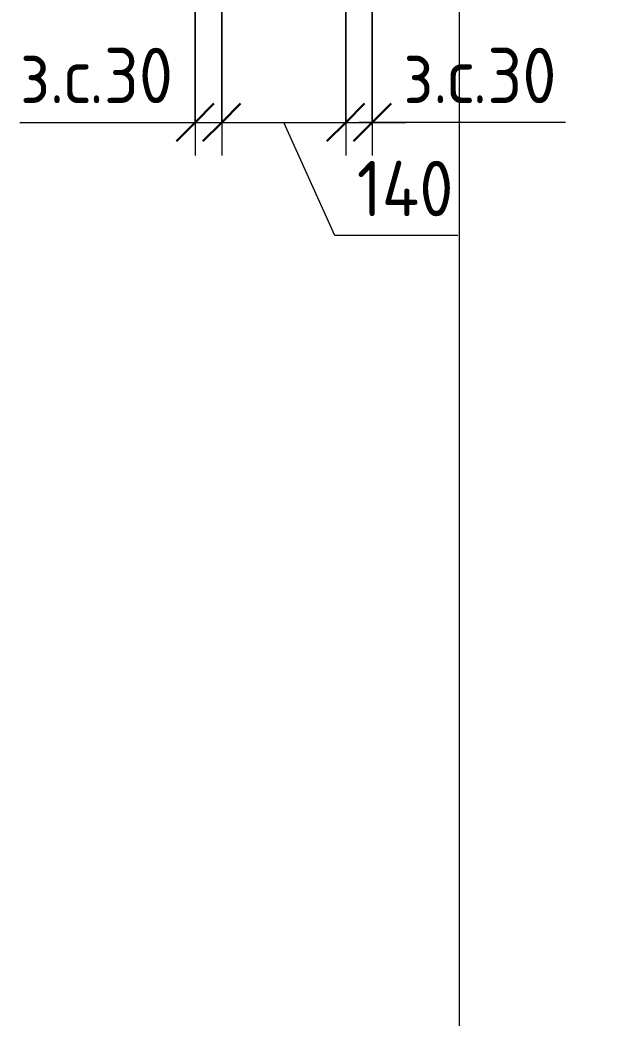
# Model space of a CAD drawing. Header units: millimetres. Extents: x -39853 to 12393, y -4903 to 80275.
# Drawn here: x -142 to 510, y 640 to 1765 of the extents above; entities that cross this region are included whole.
import ezdxf

# ---------------------------------------------------------------- set-up
doc = ezdxf.new("R2010")
doc.units = ezdxf.units.MM
for name, color, linetype, lineweight in [('AA_Dim', 7, 'Continuous', 9), ('AA_Dim-25', 7, 'Continuous', 9), ('AA_Oformlenie', 7, 'Continuous', 9)]:
    doc.layers.add(name, color=color, linetype=linetype, lineweight=lineweight)
doc.styles.add('ISOCPEUR_6', font='isocpeur.ttf', dxfattribs={"width": 0.9, "height": 62.5})
doc.dimstyles.new('05_Округл_5мм__прозр__2', dxfattribs={"dimscale": 304.8, "dimtxt": 62.248823, "dimasz": 0.139436, "dimexe": 0.123031, "dimexo": 0.082021, "dimgap": 0.008202, "dimtad": 1, "dimdec": 0, "dimrnd": 5, "dimdsep": 46, "dimtxsty": 'ISOCPEUR_6', "dimblk1": 'OBLIQUE', "dimblk2": 'OBLIQUE', "dimsah": 1, "dimcen": 0.09, "dimdle": 0.123031, "dimazin": 0, "dimtfac": 1, "dimtdec": 4, "dimtix": 1, "dimtmove": 1, "dimatfit": 3, "dimfxl": 1, "dimtvp": 1, "dimtolj": 1, "dimtzin": 0, "dimlwd": 18, "dimlwe": 18, "dimarcsym": 2})

# ---------------------------------------------------------------- blocks, each defined once
blk = doc.blocks.new('011_Прямоугольник обрыва _ЭлУзла_ - 011_Прямоугольник обрыва _ЭлУзла_-4172188-1-1 Армирование')
at = {"layer": 'AA_Oformlenie'}
blk.add_line((37243, 2094.3), (37243, -1406.5), dxfattribs=at)
blk = doc.blocks.new('DIMBLOCK121-1-1 Армирование')
at = {"layer": 'AA_Dim-25', "lineweight": 18}
for p, q in [((85.6, 1899), (85.6, 1612.5)), ((85.6, 1650), (85.6, 1899)), ((55.6, 1855), (55.6, 1612.5)), ((55.6, 1650), (55.6, 1855)), ((-142.1, 1650), (66, 1650)), ((18.1, 1650), (85.6, 1650)), ((66, 1650), (70.6, 1650))]:
    blk.add_line(p, q, dxfattribs=at)
at = {"layer": 'AA_Dim-25', "lineweight": 30}
for p, q in [((55.6, 1650), (76.9, 1671.2)), ((85.6, 1650), (106.9, 1671.2)), ((55.6, 1650), (34.4, 1628.7)), ((85.6, 1650), (64.4, 1628.7))]:
    blk.add_line(p, q, dxfattribs=at)
at = {"layer": 'AA_Dim-25', "color": 0, "lineweight": 18, "insert": (-142.1, 1734.1), "char_height": 62.5, "width": 219.786, "attachment_point": 1, "line_spacing_factor": 1.149209, "style": 'ISOCPEUR_6'}
blk.add_mtext('з.с.30', dxfattribs=at)
blk = doc.blocks.new('_Oblique')
at = {"color": 0, "linetype": 'ByBlock', "lineweight": -2}
blk.add_line((-0.5, -0.5), (0.5, 0.5), dxfattribs=at)
blk = doc.blocks.new('DIMBLOCK122-1-1 Армирование')
at = {"layer": 'AA_Dim-25', "lineweight": 18}
for p, q in [((85.6, 1899), (85.6, 1612.5)), ((85.6, 1650), (85.6, 1899)), ((225.6, 1899), (225.6, 1612.5)), ((225.6, 1650), (225.6, 1899)), ((85.6, 1650), (225.6, 1650)), ((213.2, 1522.5), (155.6, 1650)), ((352, 1522.5), (213.2, 1522.5))]:
    blk.add_line(p, q, dxfattribs=at)
at = {"layer": 'AA_Dim-25', "lineweight": 30}
for p, q in [((85.6, 1650), (106.9, 1671.2)), ((225.6, 1650), (246.9, 1671.2)), ((85.6, 1650), (64.4, 1628.7)), ((225.6, 1650), (204.4, 1628.7))]:
    blk.add_line(p, q, dxfattribs=at)
at = {"layer": 'AA_Dim-25', "color": 0, "lineweight": 18, "insert": (238.2, 1606.6), "char_height": 62.5, "width": 136.469, "attachment_point": 1, "line_spacing_factor": 1.149209, "style": 'ISOCPEUR_6'}
blk.add_mtext('140', dxfattribs=at)
blk = doc.blocks.new('DIMBLOCK123-1-1 Армирование')
at = {"layer": 'AA_Dim-25', "lineweight": 18}
for p, q in [((225.6, 1899), (225.6, 1612.5)), ((225.6, 1650), (225.6, 1899)), ((255.6, 1855), (255.6, 1612.5)), ((255.6, 1650), (255.6, 1855)), ((225.6, 1650), (293.1, 1650)), ((265.7, 1650), (240.6, 1650)), ((473.8, 1650), (265.7, 1650))]:
    blk.add_line(p, q, dxfattribs=at)
at = {"layer": 'AA_Dim-25', "lineweight": 30}
for p, q in [((225.6, 1650), (246.9, 1671.2)), ((255.6, 1650), (276.9, 1671.2)), ((225.6, 1650), (204.4, 1628.7)), ((255.6, 1650), (234.4, 1628.7))]:
    blk.add_line(p, q, dxfattribs=at)
at = {"layer": 'AA_Dim-25', "color": 0, "lineweight": 18, "insert": (290.7, 1734.1), "char_height": 62.5, "width": 219.786, "attachment_point": 1, "line_spacing_factor": 1.149209, "style": 'ISOCPEUR_6'}
blk.add_mtext('з.с.30', dxfattribs=at)

msp = doc.modelspace()

# ---------------------------------------------------------------- block references
at = {"layer": 'AA_Oformlenie'}
msp.add_blockref('011_Прямоугольник обрыва _ЭлУзла_ - 011_Прямоугольник обрыва _ЭлУзла_-4172188-1-1 Армирование', (-36889.2244, 0), dxfattribs=at)

# ---------------------------------------------------------------- dimensions: what is measured, and where the dimension line sits
at = {"layer": 'AA_Dim', "lineweight": 18}
for base, p1, p2, override, picture, middle in [((85.6499, 1649.9741), (55.6499, 1880), (85.6499, 1924), {"dimpost": 'з.с.<>', "dimfxl": 53.254108}, 'DIMBLOCK121-1-1 Армирование', (-32.2537, 1692.4609)), ((225.6499, 1649.9741), (85.6499, 1924), (225.6499, 1924), {"dimpost": '<>', "dimfxl": 140}, 'DIMBLOCK122-1-1 Армирование', (306.4819, 1564.9609)), ((255.6499, 1649.9741), (225.6499, 1924), (255.6499, 1880), {"dimpost": 'з.с.<>', "dimfxl": 53.254108}, 'DIMBLOCK123-1-1 Армирование', (400.5691, 1692.4609))]:
    dim = msp.add_linear_dim(base=base, p1=p1, p2=p2, dimstyle='05_Округл_5мм__прозр__2', override=override, dxfattribs=at)
    dim.commit()
    dim.dimension.update_dxf_attribs({"geometry": picture, "text_midpoint": middle, "dimtype": 160})

doc.saveas('drawing.dxf')
